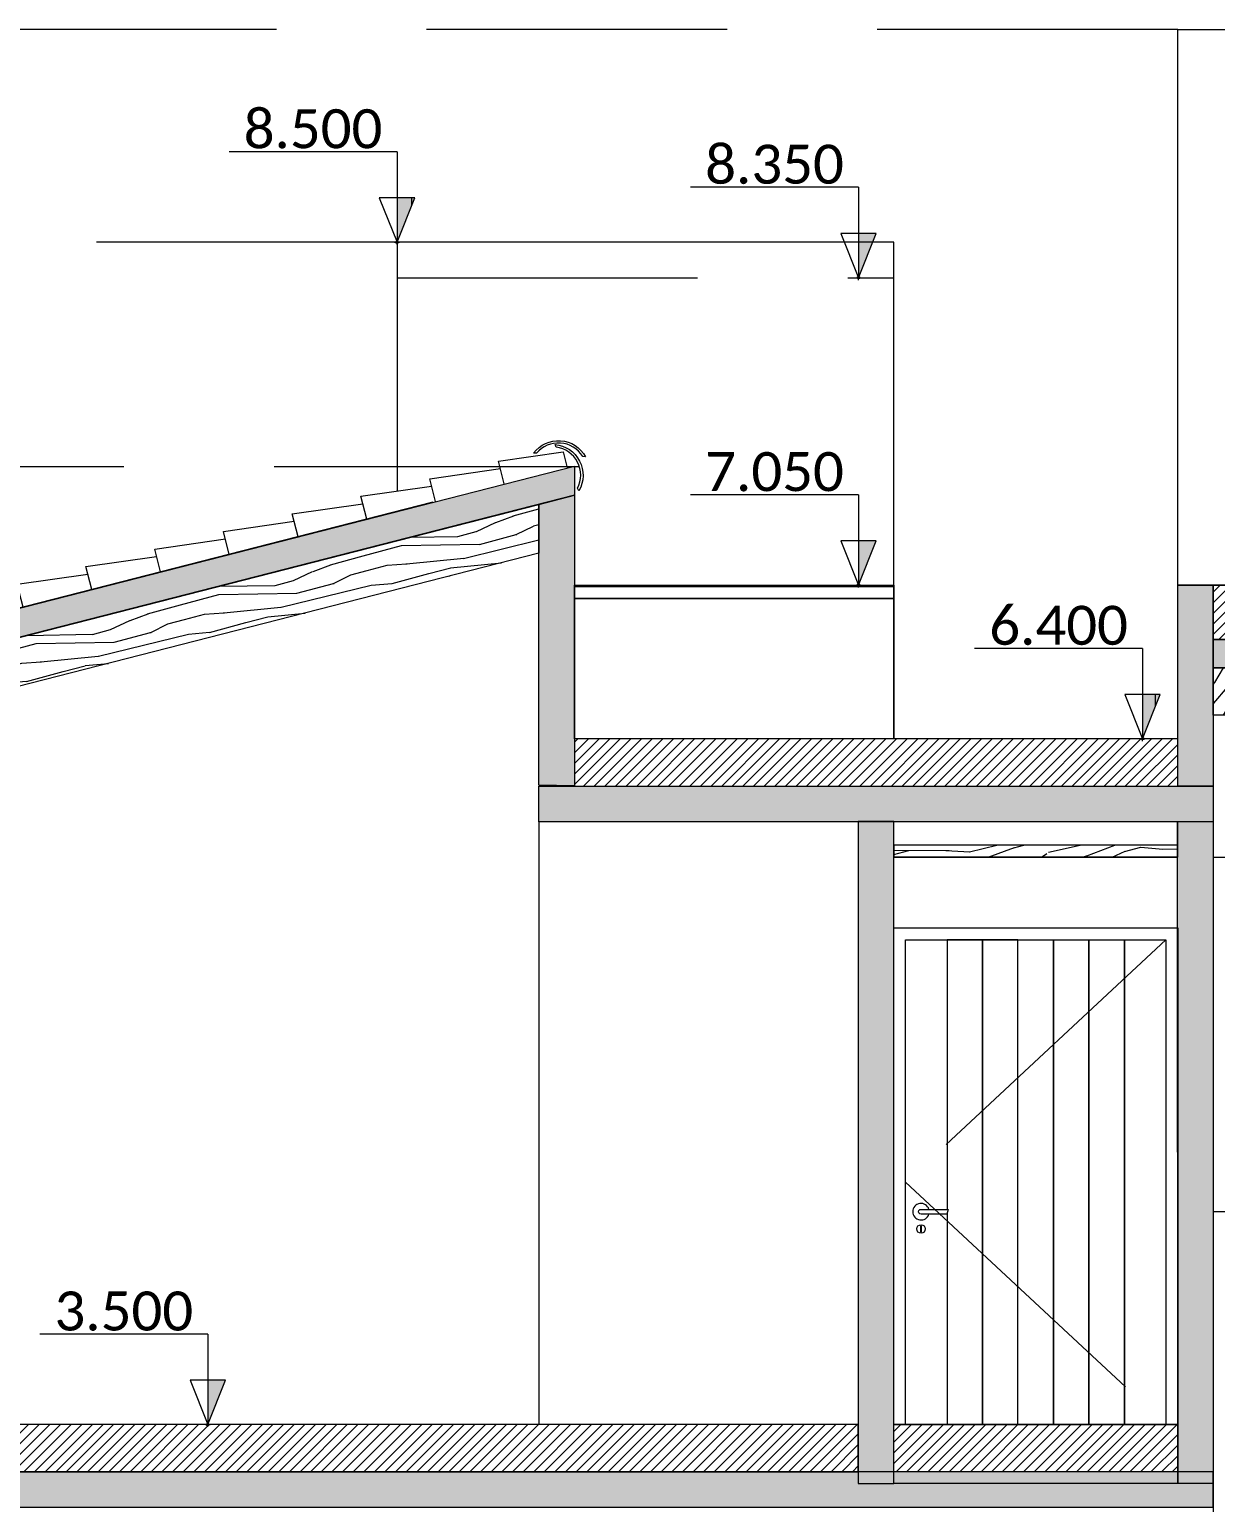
# Model space of a CAD drawing. Header units: metres. Extents: x -197 to 1099, y -24 to 14.
# Drawn here: x -95.78 to -90.77, y 3.17 to 9.4 of the extents above; entities that cross this region are included whole.
import ezdxf
from ezdxf.enums import TextEntityAlignment as Align

# ---------------------------------------------------------------- set-up
doc = ezdxf.new("R2010")
doc.units = ezdxf.units.M
doc.header["$LTSCALE"] = 0.001
doc.header["$PDMODE"] = 34
doc.header["$PDSIZE"] = 0.01
doc.linetypes.add('HIDDENX2', pattern=[19.05, 12.7, -6.35])
doc.layers.get('0').update_dxf_attribs({"lineweight": 13, "true_color": 0x000000})
for name, color, linetype, lineweight, true_color in [('Jach-Anotaciones-CalidaddeLínea  0.13', 7, 'Continuous', 13, 0x000000), ('Jach-Anotaciones-Hatch-Lum100%', 7, 'Continuous', 13, 0x000000), ('Jach-Anotaciones-Hatch-Lum50%', 9, 'Continuous', 13, 0x808080), ('Jach-Anotaciones-LineasDetalle0.09mm', 7, 'Continuous', 15, 0x000000), ('Jach-Anotaciones-LineasDetalle0.15mm', 7, 'Continuous', 15, 0x000000), ('JACH-Anotaciones-Textos-Lum75% @ 0.075', 7, 'Continuous', 13, 0x404040), ('JACH-Arq-Lineas-Proyeccion', 250, 'HIDDENX2', 13, 0x333333), ('JACH-Arq-Lineas-Proyeccion Niveles cortes', 9, 'HIDDENX2', 13, 0x808080), ('JACH-Arq-Muros01-Carga', 7, 'Continuous', 25, 0x000000)]:
    doc.layers.add(name, color=color, linetype=linetype, lineweight=lineweight, true_color=true_color)
doc.styles.add('02a-Calibri-JACH(1.8mm)', font='calibri.ttf', dxfattribs={"height": 2.2})
pattern_1 = [(45, (-143.32628, 0), (-0.02245064, 0.02245064), [])]
pattern_2 = [(0, (169.421, 45.032), (0, 6.985), [5.08, -1.905]), (90, (169.421, 45.032), (-6.985, 4e-16), [5.08, -1.905])]

# ---------------------------------------------------------------- blocks, each defined once
blk = doc.blocks.new('*U620')
at = {"lineweight": 0, "ltscale": 100}
h = blk.add_hatch(dxfattribs=at)
h.set_pattern_fill('ANGLE', color=256)
h.set_pattern_definition(pattern_2)
h.paths.add_polyline_path([(0, 2.5), (0, 0), (1, 2.5)])
h = blk.add_hatch(color=256, dxfattribs=at)
h.dxf.hatch_style = 1
h.paths.add_polyline_path([(0, 2.5), (0, 0), (1, 2.5)])
for points in [[(0, 5.099), (-9.466, 5.099)], [(0, 5.099), (0, 1.25)]]:
    blk.add_lwpolyline(points, dxfattribs=at)
for points in [[(0, 0), (1, 2.5), (-1, 2.5)], [(0, 2.5), (0, 0), (1, 2.5)]]:
    blk.add_lwpolyline(points, close=True, dxfattribs=at)
blk.add_point((0, 0), dxfattribs=at)
at = {"lineweight": 0, "ltscale": 100, "style": '02a-Calibri-JACH(1.8mm)'}
blk.add_attdef('ALT', text='', height=2.2, dxfattribs=at).set_placement((-4.733, 6.401), align=Align.MIDDLE_CENTER)
blk = doc.blocks.new('*U621')
at = {"lineweight": 0, "ltscale": 100}
h = blk.add_hatch(dxfattribs=at)
h.set_pattern_fill('ANGLE', color=256)
h.set_pattern_definition(pattern_2)
h.paths.add_polyline_path([(0, 2.5), (0, 0), (1, 2.5)])
h = blk.add_hatch(color=256, dxfattribs=at)
h.dxf.hatch_style = 1
h.paths.add_polyline_path([(0, 2.5), (0, 0), (1, 2.5)])
for points in [[(0, 5.099), (-9.466, 5.099)], [(0, 5.099), (0, 1.25)]]:
    blk.add_lwpolyline(points, dxfattribs=at)
for points in [[(0, 0), (1, 2.5), (-1, 2.5)], [(0, 2.5), (0, 0), (1, 2.5)]]:
    blk.add_lwpolyline(points, close=True, dxfattribs=at)
blk.add_point((0, 0), dxfattribs=at)
at = {"lineweight": 0, "ltscale": 100, "style": '02a-Calibri-JACH(1.8mm)'}
blk.add_attdef('ALT', text='', height=2.2, dxfattribs=at).set_placement((-4.733, 6.401), align=Align.MIDDLE_CENTER)
blk = doc.blocks.new('*U615')
at = {"lineweight": 0, "ltscale": 100}
h = blk.add_hatch(dxfattribs=at)
h.set_pattern_fill('ANGLE', color=256)
h.set_pattern_definition(pattern_2)
h.paths.add_polyline_path([(0, 2.5), (0, 0), (1, 2.5)])
h = blk.add_hatch(color=256, dxfattribs=at)
h.dxf.hatch_style = 1
h.paths.add_polyline_path([(0, 2.5), (0, 0), (1, 2.5)])
for points in [[(0, 5.099), (-9.466, 5.099)], [(0, 5.099), (0, 1.25)]]:
    blk.add_lwpolyline(points, dxfattribs=at)
for points in [[(0, 0), (1, 2.5), (-1, 2.5)], [(0, 2.5), (0, 0), (1, 2.5)]]:
    blk.add_lwpolyline(points, close=True, dxfattribs=at)
blk.add_point((0, 0), dxfattribs=at)
at = {"lineweight": 0, "ltscale": 100, "style": '02a-Calibri-JACH(1.8mm)'}
blk.add_attdef('ALT', text='', height=2.2, dxfattribs=at).set_placement((-4.733, 6.401), align=Align.MIDDLE_CENTER)
blk = doc.blocks.new('*U374')
at = {"lineweight": 0, "ltscale": 100}
h = blk.add_hatch(dxfattribs=at)
h.set_pattern_fill('ANGLE', color=256)
h.set_pattern_definition(pattern_2)
h.paths.add_polyline_path([(0, 2.5), (0, 0), (1, 2.5)])
h = blk.add_hatch(color=256, dxfattribs=at)
h.dxf.hatch_style = 1
h.paths.add_polyline_path([(0, 2.5), (0, 0), (1, 2.5)])
for points in [[(0, 5.099), (-9.466, 5.099)], [(0, 5.099), (0, 1.25)]]:
    blk.add_lwpolyline(points, dxfattribs=at)
for points in [[(0, 0), (1, 2.5), (-1, 2.5)], [(0, 2.5), (0, 0), (1, 2.5)]]:
    blk.add_lwpolyline(points, close=True, dxfattribs=at)
blk.add_point((0, 0), dxfattribs=at)
at = {"lineweight": 0, "ltscale": 100, "style": '02a-Calibri-JACH(1.8mm)'}
blk.add_attdef('ALT', text='', height=2.2, dxfattribs=at).set_placement((-4.733, 6.401), align=Align.MIDDLE_CENTER)
blk = doc.blocks.new('*U375')
at = {"lineweight": 0, "ltscale": 100}
h = blk.add_hatch(dxfattribs=at)
h.set_pattern_fill('ANGLE', color=256)
h.set_pattern_definition(pattern_2)
h.paths.add_polyline_path([(0, 2.5), (0, 0), (1, 2.5)])
h = blk.add_hatch(color=256, dxfattribs=at)
h.dxf.hatch_style = 1
h.paths.add_polyline_path([(0, 2.5), (0, 0), (1, 2.5)])
for points in [[(0, 5.099), (-9.466, 5.099)], [(0, 5.099), (0, 1.25)]]:
    blk.add_lwpolyline(points, dxfattribs=at)
for points in [[(0, 0), (1, 2.5), (-1, 2.5)], [(0, 2.5), (0, 0), (1, 2.5)]]:
    blk.add_lwpolyline(points, close=True, dxfattribs=at)
blk.add_point((0, 0), dxfattribs=at)
at = {"lineweight": 0, "ltscale": 100, "style": '02a-Calibri-JACH(1.8mm)'}
blk.add_attdef('ALT', text='', height=2.2, dxfattribs=at).set_placement((-4.733, 6.401), align=Align.MIDDLE_CENTER)
blk = doc.blocks.new('*U255')
at = {"layer": 'Jach-Anotaciones-Hatch-Lum50%', "ltscale": 100}
h = blk.add_hatch(dxfattribs=at)
h.set_pattern_fill('WOOD_01', color=256, scale=0.8, angle=60, pattern_type=2)
h.set_pattern_definition([(60, (-59.31665, -5.7961), (-0.69282, 0.4), [0.16, -0.64]), (68.9726, (-58.938525, -6.00517), (1.707181334, 4.55692101), [0.153883, -15.234423]), (65.7105, (-58.984095, -5.9881), (2.90718979, 6.63537723), [0.160798, -7.879101]), (44.5779, (-59.19194, -5.868098), (6.478452005, 6.421028285), [0.2406656, -23.8259016]), (53.6599, (-59.41257, -5.72224), (0.39999871, 0.69282136), [0.144886, -7.099421]), (45.0686, (-59.005664, -5.929457), (2.29281919, 2.37128194), [0.124194, -12.295146]), (48.6901, (-59.5475, -5.93994), (0.39999986, 0.69282067), [0.326338, -3.752878]), (65.7105, (-58.87617, -6.04117), (2.90718979, 6.63537723), [0.080399, -7.9595]), (60, (-59.17116, -5.8801), (-0.69282, 0.4), [0.08, -0.72]), (60, (-59.3343, -5.9707), (-0.69282, 0.4), [0.24, -0.56]), (71.3099, (-59.35822, -5.7721), (0.90718136, 3.1712801), [0.081584, -3.997631]), (62.7263, (-59.141874, -5.98938), (7.307182554, 14.256405072), [0.16819, -16.650846]), (52.4054, (-59.10109, -5.96674), (3.89281589, 5.142565012), [0.121062, -11.985134]), (60, (-58.8578, -6.1534), (-0.69282, 0.4), [0.16, -0.64]), (58.8309, (-58.863177, -6.242662), (0.399999541, 0.692820757), [0.3920816, -38.81608]), (60, (-59.3828, -5.9427), (-0.69282, 0.4), [0.08, -0.72]), (60, (-59.3982, -5.8414), (-0.69282, 0.4), [0.08, -0.72]), (60, (-59.6406, -6.11715), (-0.69282, 0.4), [0.12, -0.68]), (50.5377, (-59.56721, -5.91009), (0.39999976, 0.69282053), [0.24331, -4.622899]), (60, (-59.6952, -6.1318), (-0.69282, 0.4), [0.16, -0.64]), (60, (-59.1157, -6.568), (-0.69282, 0.4), [0.088, -0.712]), (60, (-58.9463, -6.1947), (-0.69282, 0.4), [0.08, -0.72]), (60, (-59.1711, -6.536), (-0.69282, 0.4), [0.168, -0.632]), (65.4403, (-59.00867, -6.15866), (3.307183171, 7.328200937), [0.16876, -16.707258]), (60, (-59.0601, -6.1197), (-0.69282, 0.4), [0.152, -0.648]), (60, (-59.28195, -6.472), (-0.69282, 0.4), [0.088, -0.712]), (58.8309, (-59.344802, -6.324862), (0.399999541, 0.692820757), [0.3920816, -38.81608]), (60, (-59.37116, -6.2265), (-0.69282, 0.4), [0.08, -0.72]), (60, (-59.43194, -6.2838), (-0.69282, 0.4), [0.08, -0.72]), (60, (-59.27194, -6.0067), (-0.69282, 0.4), [0.16, -0.64]), (60, (-59.3658, -6.1372), (-0.69282, 0.4), [0.08, -0.72]), (60, (-59.5289, -6.2278), (-0.69282, 0.4), [0.16, -0.64]), (79.6538, (-59.12995, -6.20873), (1.628722567, 9.22102156), [0.118929, -11.773925]), (71.3099, (-59.39194, -6.2145), (0.90718136, 3.1712801), [0.081584, -3.997631]), (71.3099, (-59.1973, -5.95738), (0.90718136, 3.1712801), [0.081584, -3.997631]), (65.7105, (-59.58057, -6.013226), (2.90718979, 6.63537723), [0.080399, -7.9595]), (49.6952, (-59.75307, -6.2), (3.09281664, 3.75692404), [0.089442, -8.854828]), (48.6901, (-59.07167, -6.49179), (0.39999986, 0.69282067), [0.081584, -3.997631]), (150, (-59.0178, -6.4305), (-0.4, -0.69282), [0, -0.8]), (46.6076, (-59.489797, -6.352), (9.571260274, 10.177957834), [0.172696, -17.096923]), (71.3099, (-59.34279, -5.87338), (0.90718136, 3.1712801), [0.081584, -3.997631]), (70.3048, (-58.906315, -6.12538), (1.30718233, 3.86409989), [0.089442, -8.854828]), (48.6901, (-59.33116, -6.15723), (0.39999986, 0.69282067), [0.081584, -3.997631]), (48.6901, (-59.3258, -6.06794), (0.39999986, 0.69282067), [0.081584, -3.997631]), (41.5651, (-59.42052, -6.392), (0.3999991, 0.6928206), [0.101193, -2.428629]), (45.9638, (-59.61207, -6.17979), (0.399999, 0.69282055), [0.329849, -2.968635]), (43.3008, (-59.58057, -6.013226), (4.18563629, 4.04974474), [0.250567, -8.101676]), (60, (-59.6152, -5.9932), (-0.69282, 0.4), [0.096, -0.704]), (45.9638, (-59.0871, -6.3905), (0.399999, 0.69282055), [0.329849, -2.968635]), (45.9638, (-59.1756, -6.43179), (0.399999, 0.69282055), [0.329849, -2.968635]), (45.9638, (-59.23795, -6.39579), (0.399999, 0.69282055), [0.329849, -2.968635]), (49.6952, (-59.58679, -6.296), (3.09281664, 3.75692404), [0.089442, -8.854828]), (45.9638, (-59.44894, -6.08923), (0.399999, 0.69282055), [0.164924, -3.13356]), (49.6952, (-59.36509, -6.424), (3.09281664, 3.75692404), [0.089442, -8.854828]), (57.6141, (-59.108592, -6.091733), (0.399999129, 0.692820776), [0.192166, -19.024492]), (49.6952, (-59.2773, -6.095944), (3.09281664, 3.75692404), [0.089442, -8.854828]), (72.5288, (-59.21944, -6.02773), (0.90718035, 3.17128135), [0.073756, -7.301879]), (49.5626, (-59.330449, -6.444), (5.785630365, 6.821029196), [0.309115, -30.602364]), (51.8699, (-59.12995, -6.20873), (0.39999995, 0.69281985), [0.113137, -5.543717]), (64.7636, (-59.30723, -6.35579), (3.70718558, 8.0210201), [0.192666, -9.44061]), (60, (-59.2251, -6.1815), (-0.69282, 0.4), [0.248, -0.552]), (44.7449, (-59.67686, -6.244), (2.292819045, 2.37128176), [0.091214, -9.030189]), (50.5377, (-59.01782, -6.43051), (0.39999976, 0.69282053), [0.24331, -4.622899]), (40.0169, (-59.24731, -6.492), (1.89281981, 1.67846116), [0.093638, -9.270122]), (60, (-59.3321, -5.6948), (-0.69282, 0.4), [0.04, -0.76]), (60, (-59.0272, -5.8708), (-0.69282, 0.4), [0.08, -0.72]), (71.3099, (-58.77782, -6.01482), (0.90718136, 3.1712801), [0.081584, -3.997631]), (60, (-58.8431, -5.9679), (-0.69282, 0.4), [0.144, -0.656]), (43.3008, (-59.214295, -5.762816), (4.18563629, 4.04974474), [0.083522, -8.268721]), (48.0207, (-59.064802, -5.839887), (10.372041651, 11.563146785), [0.1472056, -26.840515]), (150, (-58.7778, -6.0148), (-0.4, -0.69282), [0, -0.8]), (60, (-58.7517, -5.9375), (-0.69282, 0.4), [0.072, -0.728]), (60, (-58.8833, -5.8615), (-0.69282, 0.4), [0.072, -0.728]), (60, (-58.91795, -5.8415), (-0.69282, 0.4), [0.072, -0.728]), (36.0376, (-59.15351, -5.70553), (4.87845173, 3.64974762), [0.078791, -7.80029]), (48.5163, (-59.236648, -5.657534), (2.6929280298, 3.0640394157), [0.0734704, -52.17242]), (41.5651, (-58.98723, -5.80153), (0.3999991, 0.6928206), [0.075894, -2.453926]), (47.4712, (-59.326715, -5.60553), (2.69282018, 3.064102), [0.073756, -7.301879])])
h.paths.add_polyline_path([(-0.05, 0.1), (0.05, 0.1), (0.05, -0.1), (-0.05, -0.1)])
at = {"layer": 'Jach-Anotaciones-CalidaddeLínea  0.13', "ltscale": 100}
blk.add_lwpolyline([(-0.05, 0.1), (0.05, 0.1), (0.05, -0.1), (-0.05, -0.1)], close=True, dxfattribs=at)
blk = doc.blocks.new('*U256')
at = {"layer": 'JACH-Arq-Muros01-Carga', "color": 0, "linetype": 'ByBlock', "lineweight": -2, "transparency": 16777216}
for p in [(-5.8, 0), (-5.22, 0), (-4.64, 0), (-4.06, 0), (-3.48, 0), (-2.9, 0), (-2.32, 0), (-1.74, 0), (-1.16, 0), (-0.58, 0), (0, 0)]:
    blk.add_blockref('*U255', p, dxfattribs=at)

msp = doc.modelspace()

# ---------------------------------------------------------------- hatches: boundary and pattern name
at = {"layer": 'Jach-Anotaciones-Hatch-Lum100%', "ltscale": 100}
h = msp.add_hatch(color=256, dxfattribs=at)
h.dxf.hatch_style = 1
h.paths.add_polyline_path([(-93.47608, 7.55366), (-93.47608, 7.42978), (-98.92549, 6.03422), (-98.95526, 6.15047)])
h = msp.add_hatch(color=256, dxfattribs=at)
h.dxf.hatch_style = 1
h.paths.add_polyline_path([(-93.62608, 7.39137), (-93.47608, 7.42978), (-93.47603, 6.20126), (-93.62603, 6.20364)])
h = msp.add_hatch(color=256, dxfattribs=at)
h.dxf.hatch_style = 1
h.paths.add_polyline_path([(-90.92606, 7.05), (-90.77616, 7.05), (-90.77603, 6.2), (-90.92593, 6.2)])
h = msp.add_hatch(color=256, dxfattribs=at)
h.dxf.hatch_style = 1
h.paths.add_polyline_path([(-90.77616, 6.82), (-78.41603, 6.82), (-78.41603, 6.7), (-90.77616, 6.7)])
h = msp.add_hatch(color=256, dxfattribs=at)
h.dxf.hatch_style = 1
h.paths.add_polyline_path([(-93.62603, 6.2), (-90.77624, 6.2), (-90.77624, 6.04881), (-93.62603, 6.04881)])
h = msp.add_hatch(color=256, dxfattribs=at)
h.dxf.hatch_style = 1
h.paths.add_polyline_path([(-92.12603, 6.05), (-92.27603, 6.05), (-92.27603, 3.25), (-92.12603, 3.25)])
h = msp.add_hatch(color=256, dxfattribs=at)
h.dxf.hatch_style = 1
h.paths.add_polyline_path([(-90.92613, 6.05), (-90.77623, 6.05), (-90.77603, 3.25), (-90.92593, 3.25)])
h = msp.add_hatch(color=256, dxfattribs=at)
h.dxf.hatch_style = 1
h.paths.add_polyline_path([(-90.77603, 3.3), (-97.92603, 3.3), (-97.92603, 3.15), (-90.77603, 3.15)])
at = {"layer": 'Jach-Anotaciones-Hatch-Lum50%', "ltscale": 100}
h = msp.add_hatch(dxfattribs=at)
h.set_pattern_fill('WOOD_01', color=256, scale=0.8, angle=15, pattern_type=2)
h.set_pattern_definition([(15, (-388.6055, 0.9002), (-0.2070552, 0.7727407), [0.16, -0.64]), (23.9726, (-388.48596, 0.485005), (4.4293892444, 2.015070249), [0.1538832, -15.2344232]), (20.7105, (-388.50611, 0.5293), (6.747613848, 2.636226623), [0.1607984, -7.8791008]), (359.5779, (-388.568227, 0.76112), (9.1213099867, -0.040604702), [0.2406656, -23.8259016]), (8.6599, (-388.6211, 1.02027), (0.772740482, 0.20705688), [0.1448864, -7.0994208]), (0.0686, (-388.479896, 0.586016), (3.298017536, 0.055481542), [0.1241936, -12.2951456]), (3.6901, (-388.87045, 0.96174), (0.77274081, 0.20705558), [0.3263376, -3.7528776]), (20.7105, (-388.467324, 0.41546), (6.747613848, 2.636226623), [0.0803992, -7.9595]), (15, (-388.562, 0.7379), (-0.2070552, 0.7727407), [0.08, -0.72]), (15, (-388.7414, 0.78926), (-0.2070552, 0.7727407), [0.24, -0.56]), (26.3099, (-388.61792, 0.94658), (2.88390776, 1.60095958), [0.081584, -3.9976312]), (17.7263, (-388.618583, 0.63996), (15.247759037, 4.9138423665), [0.1681904, -16.6508464]), (7.4054, (-388.573735, 0.62713), (6.388979107, 0.883706079), [0.1210616, -11.9851336]), (15, (-388.5337, 0.3231), (-0.2070552, 0.7727407), [0.16, -0.64]), (13.8309, (-388.600612, 0.263793), (0.7727406436, 0.2070558675), [0.3920816, -38.81608]), (15, (-388.7559, 0.84335), (-0.2070552, 0.7727407), [0.08, -0.72]), (15, (-388.6952, 0.9259), (-0.2070552, 0.7727407), [0.08, -0.72]), (15, (-389.0616, 0.90224), (-0.2070552, 0.7727407), [0.12, -0.68]), (5.5377, (-388.86327, 0.99679), (0.77274064, 0.20705555), [0.2433104, -4.6228992]), (15, (-389.11055, 0.9305), (-0.2070552, 0.7727407), [0.16, -0.64]), (15, (-389.0092, 0.2123), (-0.2070552, 0.7727407), [0.088, -0.712]), (15, (-388.62546, 0.3565), (-0.2070552, 0.7727407), [0.08, -0.72]), (15, (-389.0258, 0.2741), (-0.2070552, 0.7727407), [0.168, -0.632]), (20.4403, (-388.644094, 0.42607), (7.5203522234, 2.843288929), [0.16876, -16.7072576]), (15, (-388.6529, 0.48996), (-0.2070552, 0.7727407), [0.152, -0.648]), (15, (-389.0589, 0.39774), (-0.2070552, 0.7727407), [0.088, -0.712]), (13.8309, (-388.999297, 0.54623), (0.7727406436, 0.2070558675), [0.3920816, -38.81608]), (15, (-388.9484, 0.6344), (-0.2070552, 0.7727407), [0.08, -0.72]), (15, (-389.0319, 0.6369), (-0.2070552, 0.7727407), [0.08, -0.72]), (15, (-388.7228, 0.7197), (-0.2070552, 0.7727407), [0.16, -0.64]), (15, (-388.8815, 0.69375), (-0.2070552, 0.7727407), [0.08, -0.72]), (15, (-389.06086, 0.7451), (-0.2070552, 0.7727407), [0.16, -0.64]), (34.6538, (-388.765256, 0.476425), (7.671927645, 5.368566101), [0.1189288, -11.7739248]), (26.3099, (-388.9546, 0.6576), (2.88390776, 1.60095958), [0.081584, -3.9976312]), (26.3099, (-388.63515, 0.70178), (2.88390776, 1.60095958), [0.081584, -3.9976312]), (20.7105, (-388.94565, 0.9333), (6.747613848, 2.636226623), [0.0803992, -7.9595]), (4.6952, (-389.199695, 0.92321), (4.843498086, 0.469594849), [0.0894424, -8.854828]), (3.6901, (-388.9242, 0.23506), (0.77274081, 0.20705558), [0.081584, -3.9976312]), (105, (-388.8428, 0.2403), (-0.7727407, -0.2070552), [0, -0.8]), (1.6076, (-389.121014, 0.629566), (13.9648060473, 0.428999959), [0.172696, -17.0969232]), (26.3099, (-388.67863, 0.86405), (2.88390776, 1.60095958), [0.081584, -3.9976312]), (25.3048, (-388.548185, 0.37723), (3.656648724, 1.80801374), [0.0894424, -8.854828]), (3.6901, (-388.87111, 0.65512), (0.77274081, 0.20705558), [0.081584, -3.9976312]), (3.6901, (-388.80419, 0.71446), (0.77274081, 0.20705558), [0.081584, -3.9976312]), (356.5651, (-389.1003, 0.5523), (0.77274026, 0.2070561), [0.1011928, -2.4286288]), (0.9638, (-389.0857, 0.8378), (0.7727401, 0.20705612), [0.3298488, -2.9686352]), (358.3008, (-388.94565, 0.9333), (5.823293769, -0.096089835), [0.2505672, -8.101676]), (15, (-388.956, 0.97194), (-0.2070552, 0.7727407), [0.096, -0.704]), (0.9638, (-388.8635, 0.31759), (0.7727401, 0.20705612), [0.3298488, -2.9686352]), (0.9638, (-388.95526, 0.35097), (0.7727401, 0.20705612), [0.3298488, -2.9686352]), (0.9638, (-388.9739, 0.42052), (0.7727401, 0.20705612), [0.3298488, -2.9686352]), (4.6952, (-389.15, 0.73775), (4.843498086, 0.469594849), [0.0894424, -8.854828]), (0.9638, (-388.90631, 0.78648), (0.7727401, 0.20705612), [0.164924, -3.13356]), (4.6952, (-389.083744, 0.49047), (4.843498086, 0.469594849), [0.0894424, -8.854828]), (12.6141, (-388.667425, 0.54405), (0.7727403653, 0.2070561726), [0.1921664, -19.024492]), (4.6952, (-388.789696, 0.66037), (4.843498086, 0.469594849), [0.0894424, -8.854828]), (27.5288, (-388.70055, 0.66769), (2.883907922, 1.600961166), [0.073756, -7.3018792]), (4.5626, (-389.07339, 0.451836), (8.9142544634, 0.7321375347), [0.3091152, -30.602364]), (6.8699, (-388.76526, 0.47643), (0.772740295, 0.207054938), [0.1131368, -5.5437168]), (19.7636, (-388.9946, 0.497794), (8.293093767, 3.05034164), [0.1926656, -9.4406096]), (15, (-388.8133, 0.56294), (-0.2070552, 0.7727407), [0.248, -0.552]), (359.7449, (-389.17692, 0.838206), (3.29801731, 0.05548152), [0.0912144, -9.0301888]), (5.5377, (-388.84279, 0.24031), (0.77274064, 0.20705555), [0.2433104, -4.6228992]), (355.0169, (-389.048544, 0.35911), (2.525276987, -0.151574455), [0.0936376, -9.2701216]), (15, (-388.5448, 0.9827), (-0.2070552, 0.7727407), [0.04, -0.76]), (15, (-388.4537, 0.6427), (-0.2070552, 0.7727407), [0.08, -0.72]), (26.3099, (-388.37914, 0.36455), (2.88390776, 1.60095958), [0.081584, -3.9976312]), (15, (-388.3921, 0.4439), (-0.2070552, 0.7727407), [0.144, -0.656]), (358.3008, (-388.50959, 0.85137), (5.823293769, -0.096089835), [0.0835224, -8.2687208]), (3.0207, (-388.458379, 0.691168), (15.5105204897, 0.8422385173), [0.1472056, -26.8405152]), (105, (-388.37914, 0.36455), (-0.7727407, -0.2070552), [0, -0.8]), (15, (-388.306, 0.4007), (-0.2070552, 0.7727407), [0.072, -0.728]), (15, (-388.34535, 0.5475), (-0.2070552, 0.7727407), [0.072, -0.728]), (15, (-388.3557, 0.5862), (-0.2070552, 0.7727407), [0.072, -0.728]), (351.0376, (-388.4261, 0.8489), (6.030347593, -0.86882501), [0.0787912, -7.8002896]), (3.5163, (-388.450948, 0.941625), (4.0707907198, 0.2624153776), [0.0734704, -52.17242]), (356.5651, (-388.3764, 0.66344), (0.77274026, 0.2070561), [0.0758944, -2.4539264]), (2.4712, (-388.477866, 1.04208), (4.070758707, 0.262535892), [0.073756, -7.3018792])])
h.paths.add_polyline_path([(-93.62608, 7.18492), (-98.44818, 5.95), (-98.8265, 5.95), (-98.85283, 6.05283), (-93.62608, 7.39137)])
h = msp.add_hatch(dxfattribs=at)
h.set_pattern_fill('ANSI31', color=256, scale=0.01)
h.set_pattern_definition(pattern_1)
h.paths.add_polyline_path([(-90.77616, 7.05), (-78.41603, 7.05), (-78.41603, 6.82), (-90.77616, 6.82)])
h = msp.add_hatch(dxfattribs=at)
h.set_pattern_fill('ANSI31', color=256, scale=0.01)
h.set_pattern_definition(pattern_1)
h.paths.add_polyline_path([(-93.47603, 6.2), (-90.92603, 6.2), (-90.92603, 6.4), (-93.47603, 6.4)])
h = msp.add_hatch(dxfattribs=at)
h.set_pattern_fill('WOOD_01', color=256, scale=0.8, angle=15, pattern_type=2)
h.set_pattern_definition([(15, (-142.9391, 0.74975), (-0.207055, 0.772741), [0.16, -0.64]), (23.9726, (-142.8196, 0.334538), (4.429389244, 2.01507025), [0.153883, -15.234423]), (20.7105, (-142.83975, 0.37883), (6.74761385, 2.63622662), [0.160798, -7.879101]), (359.5779, (-142.901869, 0.610654), (9.121309987, -0.040604702), [0.240666, -23.825902]), (8.6599, (-142.95474, 0.8698), (0.77274048, 0.20705688), [0.144886, -7.099421]), (0.0686, (-142.81354, 0.43555), (3.298017536, 0.05548154), [0.124194, -12.295146]), (3.6901, (-143.20409, 0.81127), (0.7727408, 0.2070556), [0.326338, -3.752878]), (20.7105, (-142.80097, 0.26499), (6.74761385, 2.63622662), [0.080399, -7.9595]), (15, (-142.89566, 0.5875), (-0.207055, 0.772741), [0.08, -0.72]), (15, (-143.07505, 0.6388), (-0.207055, 0.772741), [0.24, -0.56]), (26.3099, (-142.95156, 0.79611), (2.88390776, 1.6009596), [0.081584, -3.997631]), (17.7263, (-142.952226, 0.48949), (15.247759037, 4.913842366), [0.16819, -16.650846]), (7.4054, (-142.907377, 0.47666), (6.388979107, 0.88370608), [0.121062, -11.985134]), (15, (-142.8673, 0.1727), (-0.207055, 0.772741), [0.16, -0.64]), (13.8309, (-142.934254, 0.113326), (0.7727406436, 0.2070558675), [0.3920816, -38.81608]), (15, (-143.08955, 0.6929), (-0.207055, 0.772741), [0.08, -0.72]), (15, (-143.0288, 0.7754), (-0.207055, 0.772741), [0.08, -0.72]), (15, (-143.3952, 0.7518), (-0.207055, 0.772741), [0.12, -0.68]), (5.5377, (-143.19692, 0.84632), (0.77274064, 0.20705555), [0.24331, -4.622899]), (15, (-143.4442, 0.7801), (-0.207055, 0.772741), [0.16, -0.64]), (15, (-143.34285, 0.0618), (-0.207055, 0.772741), [0.088, -0.712]), (15, (-142.9591, 0.20605), (-0.207055, 0.772741), [0.08, -0.72]), (15, (-143.3594, 0.1236), (-0.207055, 0.772741), [0.168, -0.632]), (20.4403, (-142.977736, 0.2756), (7.520352223, 2.84328893), [0.16876, -16.707258]), (15, (-142.9866, 0.3395), (-0.207055, 0.772741), [0.152, -0.648]), (15, (-143.3925, 0.2473), (-0.207055, 0.772741), [0.088, -0.712]), (13.8309, (-143.332939, 0.395762), (0.7727406436, 0.2070558675), [0.3920816, -38.81608]), (15, (-143.282, 0.48394), (-0.207055, 0.772741), [0.08, -0.72]), (15, (-143.3655, 0.4864), (-0.207055, 0.772741), [0.08, -0.72]), (15, (-143.0564, 0.56924), (-0.207055, 0.772741), [0.16, -0.64]), (15, (-143.2151, 0.5433), (-0.207055, 0.772741), [0.08, -0.72]), (15, (-143.3945, 0.5946), (-0.207055, 0.772741), [0.16, -0.64]), (34.6538, (-143.0989, 0.32596), (7.671927645, 5.3685661), [0.118929, -11.773925]), (26.3099, (-143.28824, 0.50713), (2.88390776, 1.6009596), [0.081584, -3.997631]), (26.3099, (-142.96879, 0.55131), (2.88390776, 1.6009596), [0.081584, -3.997631]), (20.7105, (-143.27929, 0.782836), (6.74761385, 2.63622662), [0.080399, -7.9595]), (4.6952, (-143.53334, 0.77274), (4.84349809, 0.46959485), [0.089442, -8.854828]), (3.6901, (-143.25784, 0.0846), (0.7727408, 0.2070556), [0.081584, -3.997631]), (105, (-143.1764, 0.08985), (-0.772741, -0.207055), [0, -0.8]), (1.6076, (-143.454656, 0.4791), (13.964806047, 0.42899996), [0.172696, -17.096923]), (26.3099, (-143.01227, 0.71359), (2.88390776, 1.6009596), [0.081584, -3.997631]), (25.3048, (-142.88183, 0.22676), (3.65664872, 1.80801374), [0.089442, -8.854828]), (3.6901, (-143.20475, 0.50465), (0.7727408, 0.2070556), [0.081584, -3.997631]), (3.6901, (-143.13783, 0.56399), (0.7727408, 0.2070556), [0.081584, -3.997631]), (356.5651, (-143.43395, 0.40183), (0.7727403, 0.2070561), [0.101193, -2.428629]), (0.9638, (-143.41935, 0.68733), (0.7727401, 0.2070561), [0.329849, -2.968635]), (358.3008, (-143.27929, 0.782836), (5.82329377, -0.09608983), [0.250567, -8.101676]), (15, (-143.28965, 0.8215), (-0.207055, 0.772741), [0.096, -0.704]), (0.9638, (-143.19713, 0.16712), (0.7727401, 0.2070561), [0.329849, -2.968635]), (0.9638, (-143.2889, 0.2005), (0.7727401, 0.2070561), [0.329849, -2.968635]), (0.9638, (-143.30754, 0.27005), (0.7727401, 0.2070561), [0.329849, -2.968635]), (4.6952, (-143.48364, 0.58728), (4.84349809, 0.46959485), [0.089442, -8.854828]), (0.9638, (-143.23995, 0.63602), (0.7727401, 0.2070561), [0.164924, -3.13356]), (4.6952, (-143.417386, 0.340006), (4.84349809, 0.46959485), [0.089442, -8.854828]), (12.6141, (-143.001067, 0.393583), (0.772740365, 0.207056173), [0.192166, -19.024492]), (4.6952, (-143.12334, 0.5099), (4.84349809, 0.46959485), [0.089442, -8.854828]), (27.5288, (-143.034196, 0.51722), (2.88390792, 1.60096117), [0.073756, -7.301879]), (4.5626, (-143.407033, 0.301369), (8.9142544634, 0.732137535), [0.309115, -30.602364]), (6.8699, (-143.0989, 0.32596), (0.7727403, 0.20705494), [0.113137, -5.543717]), (19.7636, (-143.32824, 0.34733), (8.29309377, 3.05034164), [0.192666, -9.44061]), (15, (-143.1469, 0.4125), (-0.207055, 0.772741), [0.248, -0.552]), (359.7449, (-143.51056, 0.68774), (3.29801731, 0.05548152), [0.091214, -9.030189]), (5.5377, (-143.17643, 0.08985), (0.77274064, 0.20705555), [0.24331, -4.622899]), (355.0169, (-143.382186, 0.20864), (2.52527699, -0.151574455), [0.093638, -9.270122]), (15, (-142.8784, 0.8323), (-0.207055, 0.772741), [0.04, -0.76]), (15, (-142.7873, 0.4923), (-0.207055, 0.772741), [0.08, -0.72]), (26.3099, (-142.71278, 0.21408), (2.88390776, 1.6009596), [0.081584, -3.997631]), (15, (-142.7258, 0.2934), (-0.207055, 0.772741), [0.144, -0.656]), (358.3008, (-142.84323, 0.700906), (5.82329377, -0.09608983), [0.083522, -8.268721]), (3.0207, (-142.79202, 0.5407), (15.51052049, 0.842238517), [0.147206, -26.840515]), (105, (-142.7128, 0.2141), (-0.772741, -0.207055), [0, -0.8]), (15, (-142.63965, 0.2502), (-0.207055, 0.772741), [0.072, -0.728]), (15, (-142.679, 0.3971), (-0.207055, 0.772741), [0.072, -0.728]), (15, (-142.68935, 0.4357), (-0.207055, 0.772741), [0.072, -0.728]), (351.0376, (-142.75974, 0.69843), (6.03034759, -0.86882501), [0.078791, -7.80029]), (3.5163, (-142.78459, 0.791158), (4.0707907198, 0.2624153776), [0.0734704, -52.17242]), (356.5651, (-142.71005, 0.51297), (0.7727403, 0.2070561), [0.075894, -2.453926]), (2.4712, (-142.81151, 0.89161), (4.0707587, 0.26253589), [0.073756, -7.301879])])
h.paths.add_polyline_path([(-92.12603, 5.9), (-90.92603, 5.9), (-90.92603, 5.95), (-92.12603, 5.95)])
h = msp.add_hatch(dxfattribs=at)
h.set_pattern_fill('ANSI31', color=256, scale=0.01)
h.set_pattern_definition([(45, (-143.32628, 0.05), (-0.02245064, 0.02245064), [])])
h.paths.add_polyline_path([(-97.77603, 3.3), (-92.27603, 3.3), (-92.27603, 3.5), (-97.77603, 3.5)])
h = msp.add_hatch(dxfattribs=at)
h.set_pattern_fill('ANSI31', color=256, scale=0.01)
h.set_pattern_definition(pattern_1)
h.paths.add_polyline_path([(-92.12603, 3.5), (-90.92593, 3.5), (-90.92593, 3.3), (-92.12603, 3.3)])

# ---------------------------------------------------------------- linework, layer by layer
at = {"layer": 'Jach-Anotaciones-CalidaddeLínea  0.13', "ltscale": 100}
for points in [[(-90.92603, 9.4), (-84.87603, 9.4), (-84.87603, 7.92156), (-85.1201, 7.95699), (-85.11203, 7.98837), (-85.17603, 7.99766), (-85.17603, 7.05), (-90.92603, 7.05)], [(-93.47608, 7.55366), (-93.47608, 7.42978), (-98.92549, 6.03422), (-98.95526, 6.15047)], [(-93.62608, 7.39137), (-93.47608, 7.42978), (-93.47603, 6.20126), (-93.62603, 6.20364)], [(-93.62608, 7.18492), (-98.44818, 5.95), (-98.8265, 5.95), (-98.85283, 6.05283), (-93.62608, 7.39137)], [(-93.47606, 7.044), (-92.12603, 7.044), (-92.12603, 6.994), (-93.47606, 6.994)], [(-93.47603, 7.05), (-92.12603, 7.05), (-92.12603, 7.044), (-93.47603, 7.044)], [(-90.92606, 7.05), (-90.77616, 7.05), (-90.77603, 6.2), (-90.92593, 6.2)], [(-90.77616, 7.05), (-78.41603, 7.05), (-78.41603, 6.82), (-90.77616, 6.82)], [(-93.47606, 6.994), (-92.12603, 6.994), (-92.12603, 6.4), (-93.47606, 6.4)], [(-90.77616, 6.82), (-78.41603, 6.82), (-78.41603, 6.7), (-90.77616, 6.7)], [(-93.47603, 6.2), (-90.92603, 6.2), (-90.92603, 6.4), (-93.47603, 6.4)], [(-93.62603, 6.2), (-90.77624, 6.2), (-90.77624, 6.04881), (-93.62603, 6.04881)], [(-92.12603, 6.05), (-92.27603, 6.05), (-92.27603, 3.25), (-92.12603, 3.25)], [(-92.12603, 6.05), (-90.92612, 6.05), (-90.92612, 5.9), (-92.12603, 5.9)], [(-90.92613, 6.05), (-90.77623, 6.05), (-90.77603, 3.25), (-90.92593, 3.25)], [(-92.12603, 5.9), (-90.92603, 5.9), (-90.92603, 5.95), (-92.12603, 5.95)], [(-90.77603, 2.85), (-86.22603, 2.85), (-86.22603, 4.4), (-90.77603, 4.4)], [(-97.77603, 3.3), (-92.27603, 3.3), (-92.27603, 3.5), (-97.77603, 3.5)], [(-92.12603, 3.5), (-90.92593, 3.5), (-90.92593, 3.25), (-92.12603, 3.25)], [(-90.77603, 3.30001), (-97.92603, 3.3), (-97.92603, 3.15), (-90.77603, 3.15)]]:
    msp.add_lwpolyline(points, close=True, dxfattribs=at)
at = {"layer": 'Jach-Anotaciones-CalidaddeLínea  0.13', "lineweight": 0, "ltscale": 100}
msp.add_lwpolyline([(-92.12603, 6.4), (-92.12603, 8.5), (-92.87603, 8.5), (-94.22603, 8.5), (-94.22603, 7.44775)], dxfattribs=at)
at = {"layer": 'Jach-Anotaciones-CalidaddeLínea  0.13', "ltscale": 100}
for points in [[(-93.77251, 7.47774), (-93.79732, 7.57461), (-93.52371, 7.61405)], [(-93.52371, 7.61405), (-93.50626, 7.54593)], [(-94.06314, 7.40331), (-94.08794, 7.50019), (-93.78929, 7.54323)], [(-93.45502, 7.55), (-93.47608, 7.55)], [(-94.35376, 7.32889), (-94.37857, 7.42576), (-94.07991, 7.46881)], [(-94.07425, 7.40047), (-98.95526, 6.15047)], [(-94.64438, 7.25446), (-94.66919, 7.35133), (-94.37053, 7.39438)], [(-94.935, 7.18003), (-94.95981, 7.27691), (-94.66115, 7.31995)], [(-95.22562, 7.10561), (-95.25043, 7.20248), (-94.95177, 7.24553)], [(-95.51624, 7.03118), (-95.54105, 7.12806), (-95.24239, 7.1711)], [(-95.80686, 6.95675), (-95.83167, 7.05363), (-95.53301, 7.09667)], [(-93.62603, 6.04881), (-93.62603, 3.5)], [(-93.62603, 6.04881), (-93.62603, 3.5)], [(-90.77622, 5.9), (-85.02603, 5.9)]]:
    msp.add_lwpolyline(points, dxfattribs=at)
for points in [[(-93.63658, 7.60781), (-93.64865, 7.60866, -0.5454545), (-93.4292, 7.59318), (-93.44127, 7.59403, 0.5107539)], [(-93.55267, 7.634), (-93.55824, 7.64475, -0.5454545), (-93.45702, 7.44941), (-93.46259, 7.46016, 0.5107539)]]:
    msp.add_lwpolyline(points, format="xyb", close=True, dxfattribs=at)
at = {"layer": 'Jach-Anotaciones-LineasDetalle0.09mm', "ltscale": 100}
for points in [[(-92.12603, 5.6), (-90.92603, 5.6), (-90.92603, 3.5), (-92.12603, 3.5)], [(-91.60103, 5.55), (-91.75103, 5.55), (-91.75103, 3.5), (-91.60103, 3.5)], [(-91.60103, 5.55), (-91.45103, 5.55), (-91.45103, 3.5), (-91.60103, 3.5)], [(-91.45103, 5.55), (-91.30103, 5.55), (-91.30103, 3.5), (-91.45103, 3.5)], [(-91.30103, 5.55), (-91.15103, 5.55), (-91.15103, 3.5), (-91.30103, 3.5)], [(-91.15103, 5.55), (-90.97603, 5.55), (-90.97603, 3.5), (-91.15103, 3.5)]]:
    msp.add_lwpolyline(points, close=True, dxfattribs=at)
for points in [[(-92.07603, 3.5), (-92.07603, 5.55), (-90.97603, 5.55), (-90.97603, 3.5)], [(-91.90103, 4.39), (-91.90103, 3.5), (-92.07603, 3.5), (-92.07603, 5.55), (-91.90103, 5.55), (-91.90103, 4.41)], [(-91.90103, 4.39067), (-91.90103, 3.5), (-91.75103, 3.5), (-91.75103, 5.55), (-91.90103, 5.55), (-91.90103, 4.41)]]:
    msp.add_lwpolyline(points, dxfattribs=at)
at = {"layer": 'Jach-Anotaciones-LineasDetalle0.15mm'}
msp.add_lwpolyline([(-91.90121, 4.39), (-92.01103, 4.39, -1.0000011), (-92.01103, 4.41), (-91.89603, 4.41)], format="xyb", close=True, dxfattribs=at)
msp.add_lwpolyline([(-92.00865, 4.33844), (-92.01342, 4.33844), (-92.01342, 4.31549), (-92.00865, 4.31549)], close=True, dxfattribs=at)
msp.add_circle((-92.01103, 4.32696), 0.01816, dxfattribs=at)
msp.add_arc((-92.01103, 4.4), 0.035, 16.60155, 343.39845, dxfattribs=at)
at = {"layer": 'JACH-Arq-Lineas-Proyeccion', "lineweight": 0, "ltscale": 100}
msp.add_lwpolyline([(-94.22603, 8.35), (-92.12603, 8.35)], dxfattribs=at)
at = {"layer": 'JACH-Arq-Lineas-Proyeccion', "linetype": 'HIDDENX2', "ltscale": 100}
msp.add_lwpolyline([(-90.97603, 5.55), (-92.07603, 4.525), (-90.97603, 3.5)], dxfattribs=at)
at = {"layer": 'JACH-Arq-Lineas-Proyeccion Niveles cortes', "ltscale": 100}
for points in [[(-90.92603, 9.4), (-100.07603, 9.4)], [(-94.22603, 8.5), (-100.07603, 8.5)], [(-93.47608, 7.55), (-100.07603, 7.55)]]:
    msp.add_lwpolyline(points, dxfattribs=at)

# ---------------------------------------------------------------- block references
at = {"layer": 'JACH-Anotaciones-Textos-Lum75% @ 0.075', "ltscale": 100, "xscale": 0.075, "yscale": 0.075, "zscale": 0.075}
for name, p, values in [('*U375', (-94.22603, 8.5), {'ALT': '8.500'}), ('*U374', (-92.27526, 8.35), {'ALT': '8.350'}), ('*U620', (-92.27526, 7.05), {'ALT': '7.050'}), ('*U621', (-91.07443, 6.4), {'ALT': '6.400'}), ('*U615', (-95.02603, 3.5), {'ALT': '3.500'})]:
    msp.add_blockref(name, p, dxfattribs=at).add_auto_attribs(values)
at = {"layer": 'JACH-Arq-Muros01-Carga'}
msp.add_blockref('*U256', (-84.92603, 6.6), dxfattribs=at)

doc.saveas('drawing.dxf')
